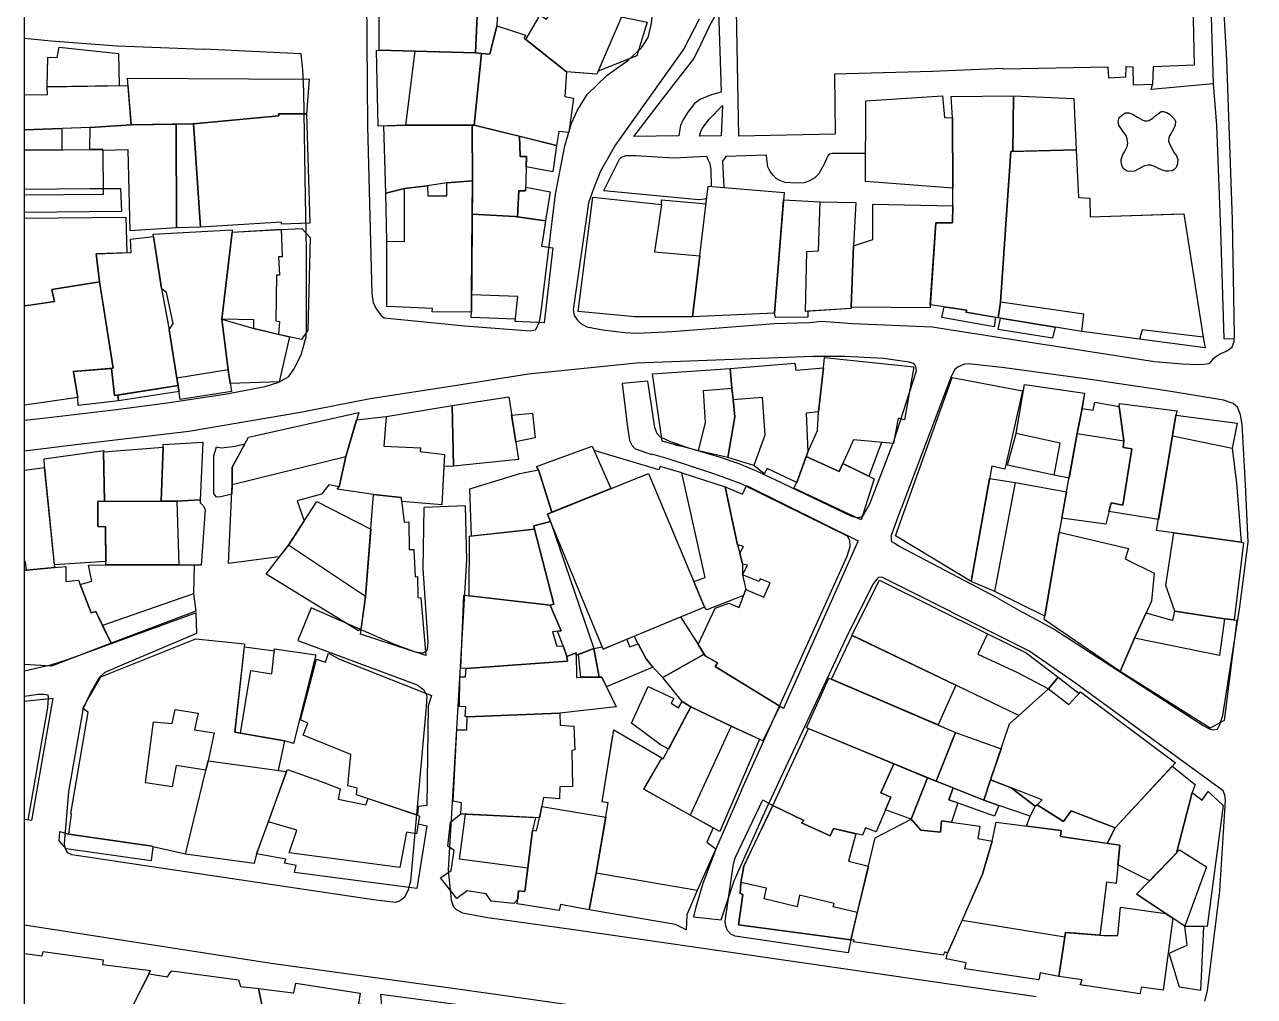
# Model space of a CAD drawing. Header units: centimetres. Extents: x 6155 to 7007, y 1466 to 2152.
# Drawn here: x 6155.5 to 6301.3, y 1584.5 to 1699.6 of the extents above; entities that cross this region are included whole.
import ezdxf

# ---------------------------------------------------------------- set-up
doc = ezdxf.new("R2010")
doc.units = ezdxf.units.CM

msp = doc.modelspace()

# ---------------------------------------------------------------- linework, layer by layer
at = {"color": 7}
for points in [[(6155.54, 2150.82), (7006.83, 2150.82), (7006.83, 1468.12), (6155.54, 1468.12)], [(6293.53, 1722.15), (6294.11, 1694.81), (6289.27, 1694.63), (6289.19, 1692.54), (6286.92, 1692.44), (6286.9, 1694.6), (6286.1, 1694.63), (6286.03, 1694.65), (6285.98, 1693.39), (6284, 1693.29), (6283.94, 1694.57), (6283.87, 1694.57), (6271.52, 1694.36), (6271.45, 1694.43), (6263.12, 1694.07), (6251.52, 1693.76), (6251.59, 1686.65), (6240.18, 1686.41), (6239.54, 1720.51), (6262.05, 1721.11), (6270.9, 1721.34), (6293.53, 1722.15)], [(6209.3, 1703.33), (6208.95, 1696.28), (6197.56, 1696.6), (6197.56, 1703.67), (6201.12, 1703.69), (6209.3, 1703.33)], [(6229.32, 1699.93), (6228.1, 1695.92), (6223.5, 1694.09), (6223.35, 1693.76), (6221.74, 1693.88), (6219.73, 1694.04), (6214.92, 1697.85), (6216.43, 1700.41), (6216.59, 1700.76), (6217.37, 1700.26), (6219.47, 1704.27), (6223.79, 1702.93), (6225.96, 1700.63), (6226.28, 1700.56), (6229.32, 1699.93)], [(6219.47, 1704.27), (6223.79, 1702.93), (6225.96, 1700.63), (6226.28, 1700.56), (6223.35, 1693.76), (6219.73, 1694.04), (6214.92, 1697.85), (6216.43, 1700.41), (6216.59, 1700.76), (6217.37, 1700.26), (6219.47, 1704.27)], [(6211.62, 1702.01), (6211.48, 1699.49), (6210.66, 1696.11), (6209.68, 1696.2), (6208.95, 1696.28), (6209.3, 1703.33), (6211.69, 1703.23), (6211.62, 1702.01)], [(6209.68, 1696.2), (6210.66, 1696.11), (6211.48, 1699.49), (6214.89, 1698.39), (6214.73, 1698), (6219.73, 1694.04), (6219.56, 1691.11), (6220.56, 1690.9), (6220.04, 1686.84), (6218.85, 1686.95), (6218.55, 1685.3), (6208.82, 1687.71), (6209.68, 1696.2)], [(6158.2, 1692.27), (6158.3, 1695.76), (6159.4, 1695.72), (6159.64, 1696.96), (6166.66, 1696.22), (6166.75, 1692.37), (6158.2, 1692.27)], [(6200.7, 1687.69), (6197.45, 1687.59), (6197.24, 1696.57), (6197.56, 1696.6), (6201.82, 1696.48), (6208.95, 1696.28), (6209.68, 1696.2), (6208.82, 1687.71), (6200.7, 1687.69)], [(6208.95, 1696.28), (6209.68, 1696.2), (6208.82, 1687.71), (6200.7, 1687.69), (6201.82, 1696.48), (6208.95, 1696.28)], [(6175.52, 1687.86), (6168.15, 1687.75), (6167.72, 1693.29), (6189.24, 1693.15), (6188.96, 1689.07), (6185.62, 1689.05), (6185.66, 1688.81), (6175.52, 1687.86)], [(6255.21, 1690.59), (6264.3, 1691.19), (6264.53, 1688.62), (6265.48, 1688.58), (6265.51, 1680.26), (6255.19, 1681.03), (6255.21, 1690.59)], [(6272.62, 1684.6), (6272.38, 1684.6), (6271.19, 1666.72), (6270.89, 1664.88), (6267.07, 1665.56), (6267.2, 1665.79), (6262.85, 1666.43), (6263.49, 1676.14), (6265.49, 1676.14), (6265.53, 1678.13), (6265.51, 1680.26), (6265.48, 1688.58), (6265.31, 1691.1), (6272.72, 1691.18), (6272.62, 1684.6)], [(6272.62, 1684.6), (6272.72, 1691.18), (6279.85, 1690.88), (6280.15, 1684.77), (6272.62, 1684.6)], [(6188.96, 1689.07), (6189.34, 1676.08), (6185.99, 1675.96), (6185.97, 1676.21), (6176.39, 1675.62), (6175.54, 1687.86), (6185.66, 1688.81), (6185.62, 1689.05), (6188.96, 1689.07)], [(6173.53, 1675.53), (6168.03, 1675.17), (6167.81, 1684.8), (6164.81, 1684.72), (6164.81, 1684.84), (6163.27, 1684.82), (6163.29, 1687.43), (6168.15, 1687.75), (6173.49, 1687.83), (6173.53, 1675.53)], [(6176.39, 1675.62), (6173.53, 1675.53), (6173.49, 1687.83), (6175.54, 1687.86), (6176.39, 1675.62)], [(6198.35, 1679.64), (6198.09, 1687.61), (6200.7, 1687.69), (6208.58, 1687.71), (6208.6, 1681.1), (6205.55, 1680.88), (6203.27, 1680.5), (6200.54, 1680.19), (6198.35, 1679.64)], [(6214.16, 1686.39), (6214.24, 1683.98), (6215, 1683.99), (6214.9, 1679.92), (6214.09, 1679.92), (6213.94, 1676.86), (6213.64, 1676.9), (6208.57, 1677.16), (6208.6, 1681.1), (6208.58, 1687.71), (6208.82, 1687.71), (6214.16, 1686.39)], [(6218.55, 1685.3), (6218.13, 1682.16), (6214.97, 1682.76), (6215, 1683.99), (6214.24, 1683.98), (6214.16, 1686.39), (6218.55, 1685.3)], [(6295.2, 1662.59), (6295.44, 1661.33), (6287.65, 1662.33), (6280.81, 1663.27), (6270.89, 1664.88), (6271.19, 1666.72), (6272.38, 1684.6), (6280.15, 1684.77), (6280.43, 1679.14), (6281.75, 1679.07), (6281.78, 1676.84), (6291.43, 1677.17), (6292.88, 1677.22), (6295.2, 1662.59)], [(6280.15, 1684.77), (6280.43, 1679.14), (6281.75, 1679.07), (6281.78, 1676.84), (6292.88, 1677.22), (6295.2, 1662.59), (6287.94, 1663.47), (6287.65, 1662.33), (6280.81, 1663.27), (6281.05, 1665.33), (6271.19, 1666.72), (6272.38, 1684.6), (6280.15, 1684.77)], [(6198.44, 1673.95), (6198.35, 1679.64), (6200.54, 1680.19), (6203.27, 1680.5), (6203.3, 1679.32), (6205.58, 1679.34), (6205.55, 1680.88), (6208.6, 1681.1), (6208.57, 1677.16), (6208.5, 1667.62), (6208.49, 1665.56), (6203.85, 1665.57), (6203.88, 1665.99), (6198.47, 1666.24), (6198.44, 1673.95)], [(6208.6, 1681.1), (6208.49, 1665.56), (6203.85, 1665.57), (6203.88, 1665.99), (6198.47, 1666.24), (6198.44, 1673.95), (6200.56, 1673.94), (6200.54, 1680.19), (6203.27, 1680.5), (6203.3, 1679.32), (6205.58, 1679.34), (6205.55, 1680.88), (6208.6, 1681.1)], [(6214.91, 1680.36), (6217.8, 1679.82), (6217.25, 1676.37), (6213.94, 1676.86), (6214.09, 1679.92), (6214.9, 1679.92), (6214.91, 1680.36)], [(6236.54, 1680.47), (6245.54, 1679.73), (6244.4, 1665.42), (6234.67, 1664.98), (6236.54, 1680.47)], [(6234.67, 1664.98), (6227.86, 1664.98), (6221.13, 1665.62), (6222.85, 1679.16), (6231.02, 1678.31), (6230.17, 1672.68), (6235.54, 1672.24), (6234.67, 1664.98)], [(6248.36, 1665.65), (6248.35, 1664.97), (6244.53, 1664.9), (6244.4, 1665.42), (6245.47, 1678.86), (6249.81, 1678.61), (6254.04, 1678.55), (6253.77, 1673.41), (6253.46, 1666.14), (6253.48, 1665.97), (6248.36, 1665.65)], [(6253.46, 1666.14), (6253.48, 1665.97), (6248.08, 1665.63), (6248.21, 1672.75), (6249.61, 1672.81), (6249.81, 1678.61), (6254.04, 1678.55), (6253.77, 1673.41), (6253.46, 1666.14)], [(6265.53, 1678.13), (6265.49, 1676.14), (6263.49, 1676.14), (6262.83, 1666.07), (6253.46, 1666.14), (6253.77, 1673.41), (6256.04, 1674.15), (6256.06, 1678.35), (6265.53, 1678.13)], [(6213.71, 1664.73), (6208.46, 1664.9), (6208.49, 1665.56), (6208.5, 1667.62), (6208.57, 1677.16), (6213.64, 1676.9), (6217.25, 1676.37), (6217.01, 1674.75), (6216.79, 1673.33), (6216.83, 1673.36), (6218.12, 1673.17), (6217.11, 1664.3), (6213.68, 1664.44), (6213.71, 1664.73)], [(6208.57, 1677.16), (6213.64, 1676.9), (6217.25, 1676.37), (6216.79, 1673.33), (6216.83, 1673.36), (6218.12, 1673.17), (6217.11, 1664.3), (6213.68, 1664.44), (6213.99, 1667.42), (6208.5, 1667.62), (6208.57, 1677.16)], [(6173.73, 1656.86), (6166.19, 1655.66), (6165.84, 1658.88), (6166.04, 1658.9), (6164.62, 1667.96), (6164.43, 1669.15), (6164.01, 1672.48), (6168.17, 1672.61), (6168.1, 1674.18), (6170.82, 1674.5), (6171.77, 1668.34), (6172.65, 1663.46), (6173.59, 1657.72), (6173.73, 1656.86)], [(6179.66, 1658.68), (6180.05, 1656.15), (6173.99, 1655.19), (6173.59, 1657.72), (6172.65, 1663.46), (6173.14, 1664.22), (6172.35, 1667.89), (6171.77, 1668.34), (6170.77, 1674.79), (6180.12, 1675.32), (6180.14, 1675.04), (6178.89, 1664.72), (6179.66, 1658.68)], [(6178.89, 1664.72), (6179.66, 1658.7), (6173.59, 1657.72), (6172.65, 1663.46), (6173.14, 1664.22), (6172.35, 1667.89), (6171.77, 1668.34), (6170.77, 1674.79), (6180.12, 1675.32), (6180.14, 1675.04), (6178.89, 1664.72)], [(6185.93, 1675.35), (6188.39, 1675.46), (6189.38, 1674.4), (6189.1, 1663.42), (6188.33, 1662.31), (6185.62, 1662.9), (6182.71, 1663.63), (6182.69, 1664.65), (6178.89, 1664.72), (6180.02, 1674.02), (6180.14, 1675.04), (6185.93, 1675.35)], [(6178.89, 1664.72), (6180.14, 1675.04), (6185.93, 1675.37), (6186.05, 1672.12), (6185.61, 1672.11), (6185.73, 1669.94), (6185.38, 1669.92), (6185.31, 1664.54), (6185.74, 1664.44), (6185.62, 1662.9), (6182.71, 1663.63), (6182.69, 1664.65), (6178.89, 1664.72)], [(6270.59, 1664.94), (6270.42, 1663.83), (6264.23, 1664.93), (6264.48, 1666.19), (6267.2, 1665.79), (6267.07, 1665.56), (6270.59, 1664.94)], [(6186.94, 1662.61), (6185.71, 1657.3), (6179.9, 1657.09), (6179.66, 1658.7), (6178.89, 1664.72), (6182.71, 1663.63), (6186.94, 1662.61)], [(6277.64, 1663.79), (6277.32, 1662.48), (6270.9, 1663.5), (6271.17, 1664.84), (6277.64, 1663.79)], [(6257.06, 1650.12), (6255.57, 1646.1), (6252.49, 1647.6), (6252.06, 1646.65), (6249.48, 1647.83), (6248.15, 1648.44), (6248.33, 1648.95), (6249.5, 1651.52), (6249.62, 1653.75), (6250.19, 1658.96), (6250.33, 1660.18), (6260.91, 1659.09), (6259.81, 1652.79), (6259.04, 1652.99), (6258.48, 1650), (6257.06, 1650.12)], [(6250.19, 1658.96), (6250.33, 1660.18), (6260.91, 1659.09), (6259.81, 1652.79), (6259.04, 1652.99), (6258.48, 1650), (6253.75, 1650.44), (6252.06, 1646.65), (6248.15, 1648.44), (6248.33, 1648.95), (6249.5, 1651.52), (6249.62, 1653.75), (6250.19, 1658.96)], [(6166.6, 1655.73), (6166.67, 1655.03), (6161.87, 1654.49), (6161.84, 1655.42), (6161.32, 1658.44), (6161.3, 1658.51), (6165.84, 1658.88), (6166.19, 1655.66), (6166.6, 1655.73)], [(6235.38, 1649.1), (6233.32, 1649.66), (6232.66, 1649.84), (6231.07, 1650.28), (6229.92, 1658.23), (6239.13, 1658.88), (6239.34, 1656.53), (6239.49, 1655.19), (6239.71, 1653.13), (6238.88, 1648.31), (6235.38, 1649.1)], [(6239.34, 1656.53), (6239.13, 1658.88), (6246.8, 1659.52), (6246.92, 1658.66), (6250.19, 1658.96), (6249.62, 1653.75), (6248.14, 1653.6), (6248.33, 1648.95), (6247.04, 1645.36), (6243.54, 1647.02), (6243.17, 1646.4), (6241.95, 1647.36), (6238.88, 1648.31), (6239.71, 1653.13), (6239.49, 1655.19), (6239.34, 1656.53)], [(6173.84, 1656.14), (6166.67, 1655.03), (6166.6, 1655.73), (6173.73, 1656.86), (6173.84, 1656.14)], [(6267.68, 1633.62), (6258.75, 1639.05), (6265.45, 1657.81), (6273.78, 1656.23), (6271.67, 1646.96), (6270.15, 1647.32), (6267.68, 1633.62)], [(6277.55, 1646.24), (6272.02, 1647.42), (6273.01, 1651.19), (6274.02, 1656.96), (6281.11, 1655.96), (6280.27, 1651.16), (6279.3, 1645.88), (6277.55, 1646.24)], [(6279.3, 1645.88), (6277.55, 1646.24), (6278.23, 1650.04), (6273.01, 1651.19), (6273.01, 1651.22), (6274.02, 1656.96), (6281.11, 1655.96), (6280.85, 1654.12), (6280.27, 1651.16), (6279.3, 1645.88)], [(6206.22, 1654.47), (6212.92, 1655.5), (6214.05, 1648.1), (6206.36, 1647.31), (6206.22, 1654.47)], [(6239.34, 1656.53), (6239.71, 1653.13), (6238.88, 1648.31), (6235.38, 1649.1), (6236.2, 1652.48), (6235.97, 1656.26), (6239.34, 1656.53)], [(6239.49, 1655.19), (6242.94, 1655.47), (6243.26, 1650.98), (6241.95, 1647.36), (6238.88, 1648.31), (6239.71, 1653.13), (6239.49, 1655.19)], [(6198.37, 1653.2), (6206.22, 1654.47), (6206.36, 1647.31), (6205.23, 1647.28), (6204.99, 1642.7), (6200.22, 1643.13), (6200.17, 1643.6), (6196.89, 1643.93), (6192.57, 1644.58), (6192.81, 1644.87), (6193.6, 1648.45), (6194.87, 1652.79), (6198.37, 1653.2)], [(6280.27, 1651.2), (6280.85, 1654.12), (6282.17, 1653.95), (6282.35, 1654.88), (6285.25, 1654.37), (6285.79, 1650.29), (6285.69, 1649.53), (6286.74, 1649.37), (6285.68, 1642.68), (6284.27, 1642.97), (6283.65, 1640.41), (6278.44, 1641.14), (6279, 1644.26), (6280.27, 1651.2)], [(6285.25, 1654.37), (6285.27, 1654.74), (6292.1, 1653.86), (6291.94, 1653.35), (6291.57, 1650.88), (6289.88, 1640.98), (6284.02, 1641.94), (6284.27, 1642.97), (6285.68, 1642.68), (6286.74, 1649.37), (6285.69, 1649.53), (6285.79, 1650.29), (6285.25, 1654.37)], [(6180.14, 1645.12), (6180.14, 1647.18), (6182.05, 1650.73), (6195.13, 1653.67), (6193.6, 1648.45), (6193.08, 1646.1), (6192.81, 1644.87), (6191.58, 1645.09), (6190.7, 1643.97), (6187.84, 1643.21), (6188.67, 1640.82), (6186.79, 1637.95), (6185.72, 1636.54), (6179.68, 1635.76), (6180.14, 1645.12)], [(6194.87, 1652.79), (6198.37, 1653.2), (6198.09, 1649.68), (6202.44, 1649.47), (6202.41, 1649.03), (6205.3, 1648.68), (6204.99, 1642.7), (6200.22, 1643.13), (6200.17, 1643.6), (6196.89, 1643.93), (6192.57, 1644.58), (6192.81, 1644.87), (6193.6, 1648.45), (6194.87, 1652.79)], [(6213.25, 1653.34), (6215.72, 1653.57), (6216.04, 1650.66), (6213.73, 1650.17), (6213.25, 1653.34)], [(6291.56, 1650.93), (6291.94, 1653.35), (6299.2, 1652.41), (6298.64, 1649.44), (6298.97, 1646.59), (6299.12, 1645.28), (6299.68, 1638.29), (6289.66, 1639.69), (6291.56, 1650.93)], [(6279, 1644.26), (6280.27, 1651.16), (6285.79, 1650.29), (6285.69, 1649.53), (6286.74, 1649.37), (6285.68, 1642.68), (6284.27, 1642.97), (6283.65, 1640.41), (6278.44, 1641.14), (6279, 1644.26)], [(6164.99, 1643.13), (6164.9, 1649.01), (6171.94, 1649.54), (6171.71, 1643.14), (6164.99, 1643.13)], [(6171.94, 1649.54), (6171.95, 1649.88), (6176.64, 1650.16), (6176.34, 1643.3), (6173.58, 1643.14), (6171.71, 1643.14), (6171.94, 1649.54)], [(6180.08, 1643.97), (6178.78, 1643.65), (6178.26, 1643.63), (6177.95, 1644.08), (6177.95, 1648.54), (6178.26, 1649.59), (6178.87, 1649.49), (6180.48, 1649.68), (6181.62, 1649.93), (6180.14, 1647.18), (6180.14, 1645.12), (6180.08, 1643.97)], [(6216.45, 1646.85), (6216.18, 1647.28), (6222.8, 1649.68), (6225.01, 1644.65), (6218.01, 1641.84), (6216.45, 1646.85)], [(6233.32, 1649.66), (6232.66, 1649.84), (6233.32, 1649.66)], [(6298.64, 1649.44), (6299.12, 1645.28), (6299.68, 1638.29), (6289.66, 1639.69), (6290.92, 1647.04), (6291.57, 1650.88), (6298.64, 1649.44)], [(6164.21, 1640.16), (6165.13, 1640.12), (6165.17, 1636.02), (6159.07, 1635.6), (6157.91, 1647.15), (6157.87, 1648.18), (6164.91, 1649.17), (6164.9, 1649.01), (6164.99, 1643.13), (6164.22, 1643.13), (6164.21, 1640.16)], [(6193.6, 1648.45), (6192.81, 1644.87), (6191.58, 1645.09), (6190.7, 1643.97), (6187.84, 1643.21), (6188.67, 1640.82), (6186.79, 1637.95), (6185.72, 1636.54), (6179.68, 1635.76), (6180.14, 1645.12), (6193.6, 1648.45)], [(6252.49, 1647.6), (6256.2, 1645.79), (6254.65, 1640.96), (6246.7, 1644.68), (6247.04, 1645.36), (6248.15, 1648.44), (6252.06, 1646.65), (6252.49, 1647.6)], [(6208.5, 1639.01), (6208.28, 1644.62), (6214.2, 1646.44), (6216.45, 1646.85), (6218.01, 1641.84), (6217.48, 1641.63), (6217.85, 1640.74), (6215.89, 1640.23), (6215.96, 1639.83), (6208.5, 1639.01)], [(6229.48, 1646.44), (6236.09, 1630.6), (6224.08, 1625.63), (6217.48, 1641.63), (6229.48, 1646.44)], [(6238.53, 1644.86), (6240, 1637.96), (6240.3, 1636.98), (6240.6, 1635.68), (6240.59, 1634.41), (6241, 1632.67), (6240.73, 1631.97), (6236.39, 1630.28), (6236.09, 1630.6), (6234.83, 1633.63), (6236.19, 1634.12), (6233.42, 1646.5), (6238.53, 1644.86)], [(6270.5, 1632.45), (6267.68, 1633.62), (6269.88, 1645.83), (6272.96, 1645.38), (6279, 1644.26), (6278.14, 1639.49), (6276.41, 1629.53), (6270.5, 1632.45)], [(6276.41, 1629.53), (6270.5, 1632.45), (6272.96, 1645.38), (6279, 1644.26), (6278.14, 1639.49), (6276.41, 1629.53)], [(6195.32, 1627.4), (6195.95, 1631.85), (6196.89, 1643.93), (6200.17, 1643.6), (6200.5, 1640.67), (6201.06, 1640.71), (6201.11, 1637.44), (6201.64, 1637.44), (6201.82, 1634.18), (6202.09, 1634.21), (6202.12, 1631.74), (6202.49, 1631.69), (6203.09, 1624.87), (6195.32, 1627.4)], [(6241.06, 1645), (6254.29, 1638.45), (6245.46, 1618.6), (6237.36, 1623.56), (6237.62, 1623.98), (6236.19, 1624.82), (6235.34, 1626.15), (6237.35, 1630.49), (6238.98, 1631.06), (6240.19, 1630.57), (6241, 1632.67), (6243.11, 1631.76), (6243.89, 1633.49), (6242.69, 1633.93), (6242.59, 1633.64), (6240.59, 1634.41), (6241.18, 1635.57), (6240.6, 1635.68), (6240.3, 1636.98), (6240.73, 1637.8), (6240, 1637.96), (6239.45, 1640.55), (6238.53, 1644.86), (6240.59, 1643.98), (6241.06, 1645)], [(6173.58, 1643.14), (6176.34, 1643.3), (6176.35, 1642.96), (6176.69, 1642.63), (6176.93, 1642.16), (6176.47, 1635.58), (6175.65, 1635.58), (6173.81, 1635.59), (6165.18, 1635.6), (6165.13, 1640.12), (6164.21, 1640.16), (6164.22, 1643.13), (6173.58, 1643.14)], [(6165.18, 1635.6), (6165.13, 1640.12), (6164.21, 1640.16), (6164.22, 1643.13), (6173.58, 1643.14), (6173.81, 1635.59), (6165.18, 1635.6)], [(6195.42, 1628.13), (6195.1, 1627.77), (6184.18, 1634.5), (6186.79, 1637.95), (6190.16, 1643.1), (6196.57, 1639.83), (6195.95, 1631.85), (6195.42, 1628.13)], [(6195.95, 1631.85), (6186.79, 1637.95), (6190.16, 1643.1), (6196.57, 1639.83), (6195.95, 1631.85)], [(6208.23, 1631.92), (6208.26, 1638.99), (6215.96, 1639.83), (6218.24, 1630.95), (6217.83, 1630.83), (6208.23, 1631.92)], [(6217.85, 1640.74), (6222.99, 1625.69), (6220.91, 1624.89), (6220.91, 1625.2), (6219.78, 1624.74), (6219.34, 1626), (6218.67, 1627.75), (6219.1, 1627.79), (6217.83, 1630.83), (6218.24, 1630.95), (6215.96, 1639.83), (6215.89, 1640.23), (6217.85, 1640.74)], [(6287.06, 1626.93), (6285.36, 1622.95), (6276.35, 1629.15), (6278.14, 1639.49), (6286.34, 1637.53), (6285.95, 1636.3), (6289.39, 1634.61), (6289.08, 1631.29), (6288.43, 1629.94), (6287.06, 1626.93)], [(6291.82, 1630.11), (6290.76, 1633.17), (6291.72, 1639.4), (6299.68, 1638.29), (6299.95, 1638.22), (6298.86, 1629.09), (6297.73, 1629.22), (6291.82, 1630.11)], [(6162.12, 1633.27), (6163.49, 1633.69), (6163.12, 1635.55), (6167.11, 1635.64), (6175.65, 1635.58), (6175.57, 1632.16), (6164.78, 1628.4), (6163.98, 1630.06), (6163.43, 1629.94), (6162.12, 1633.27)], [(6175.57, 1632.16), (6175.81, 1630.13), (6165.78, 1626.34), (6164.78, 1628.4), (6163.98, 1630.06), (6163.43, 1629.94), (6162.12, 1633.27), (6163.49, 1633.69), (6163.12, 1635.55), (6165.18, 1635.6), (6173.81, 1635.59), (6175.65, 1635.58), (6175.57, 1632.16)], [(6269.62, 1627.44), (6274.2, 1625.17), (6278, 1622.28), (6276.84, 1620.9), (6273.36, 1617.76), (6253.55, 1627.28), (6256.85, 1633.8), (6269.62, 1627.44)], [(6273.36, 1617.76), (6253.55, 1627.28), (6256.85, 1633.8), (6269.62, 1627.44), (6268.49, 1625.04), (6273.18, 1622.86), (6276.84, 1620.9), (6273.36, 1617.76)], [(6207.85, 1623.34), (6207.22, 1623.37), (6207.59, 1632), (6217.83, 1630.83), (6219.1, 1627.79), (6218.09, 1627.68), (6218.61, 1625.96), (6219.34, 1626), (6219.78, 1624.74), (6219.88, 1624.2), (6207.85, 1623.34)], [(6231.17, 1622.27), (6229.99, 1623.48), (6229.19, 1624.47), (6228.25, 1626.25), (6227.76, 1627.16), (6233.27, 1629.44), (6235.34, 1626.15), (6236.05, 1625.04), (6231.17, 1622.27)], [(6297.73, 1629.22), (6299.17, 1629.05), (6297.68, 1617.18), (6296.01, 1616.26), (6285.36, 1622.95), (6287.06, 1626.93), (6288.43, 1629.94), (6291.6, 1629.02), (6291.82, 1630.11), (6297.73, 1629.22)], [(6288.43, 1629.94), (6291.6, 1629.02), (6291.82, 1630.11), (6297.73, 1629.22), (6297.11, 1624.86), (6287.06, 1626.93), (6288.43, 1629.94)], [(6181.61, 1626.24), (6180.45, 1615.79), (6186.34, 1614.75), (6185.6, 1611.24), (6186.59, 1611.1), (6183.03, 1601.36), (6182.74, 1600.2), (6174.6, 1601.32), (6170.73, 1602.21), (6170.66, 1602.28), (6160.79, 1603.7), (6161.08, 1606.08), (6161.03, 1606.13), (6163.06, 1618.11), (6162.44, 1618.64), (6164.56, 1622.34), (6175.83, 1626.83), (6181.61, 1626.24)], [(6223.94, 1622.29), (6223.6, 1622.29), (6222.99, 1625.69), (6223.98, 1625.89), (6224.08, 1625.63), (6226.89, 1626.8), (6227.22, 1625.9), (6228.25, 1626.25), (6229.19, 1624.47), (6229.99, 1623.48), (6224.47, 1621.17), (6223.94, 1622.29)], [(6251.13, 1622.05), (6253.61, 1627.25), (6265.87, 1621.36), (6263.77, 1616.64), (6251.13, 1622.05)], [(6181.58, 1625.91), (6185.13, 1625.4), (6185.16, 1625.64), (6190.04, 1624.95), (6187.42, 1614.45), (6186.34, 1614.75), (6181.11, 1615.68), (6180.45, 1615.79), (6181.58, 1625.91)], [(6181.11, 1615.68), (6182.34, 1623.07), (6184.82, 1622.69), (6185.16, 1625.64), (6190.04, 1624.95), (6187.42, 1614.45), (6186.34, 1614.75), (6181.11, 1615.68)], [(6193.85, 1609.41), (6194.2, 1613.14), (6188.56, 1615.44), (6189.1, 1616.83), (6188.22, 1617.25), (6190.12, 1624.42), (6191.19, 1624.09), (6191.54, 1625.16), (6192.85, 1624.43), (6203.75, 1620.12), (6203.36, 1618.91), (6203.19, 1607.09), (6202.16, 1606.99), (6202.1, 1605.96), (6194.88, 1608.37), (6194.94, 1609.15), (6193.85, 1609.41)], [(6207.98, 1617.6), (6207.74, 1617.62), (6207.81, 1618.78), (6207.08, 1618.84), (6207.11, 1622.33), (6207.78, 1622.34), (6207.85, 1623.34), (6219.88, 1624.2), (6219.78, 1624.74), (6220.91, 1625.2), (6220.92, 1622.26), (6220.96, 1622.27), (6223.94, 1622.29), (6225.63, 1618.77), (6218.97, 1618.02), (6207.98, 1617.6)], [(6221.44, 1622.28), (6221.16, 1624.98), (6222.99, 1625.69), (6223.6, 1622.29), (6221.44, 1622.28)], [(6245.01, 1618.87), (6243, 1614.75), (6242.63, 1614.94), (6239.26, 1616.5), (6234.48, 1618.79), (6233.47, 1619.4), (6231.17, 1622.27), (6236.05, 1625.04), (6236.19, 1624.82), (6237.62, 1623.98), (6237.36, 1623.56), (6245.01, 1618.87)], [(6250.82, 1622.19), (6265.84, 1615.75), (6263.55, 1609.97), (6248.19, 1616.3), (6250.82, 1622.19)], [(6276.84, 1620.9), (6278, 1622.28), (6280.5, 1620.37), (6280.66, 1620.55), (6291.89, 1612.16), (6284.77, 1604.43), (6279.53, 1606.46), (6278.65, 1605.2), (6275.53, 1607.18), (6275.29, 1607.03), (6272.43, 1609.19), (6269.99, 1610.12), (6272.25, 1616.75), (6273.36, 1617.76), (6276.84, 1620.9)], [(6231.82, 1613.76), (6230.86, 1614.31), (6227.45, 1616.85), (6229.42, 1621.2), (6232.47, 1619.78), (6232.13, 1619.2), (6233.02, 1618.68), (6233.47, 1619.4), (6234.48, 1618.79), (6231.82, 1613.76)], [(6269.99, 1610.12), (6272.25, 1616.75), (6276.84, 1620.9), (6279.25, 1619.04), (6280.66, 1620.55), (6291.89, 1612.16), (6284.77, 1604.43), (6279.53, 1606.46), (6278.65, 1605.2), (6275.53, 1607.18), (6276.12, 1607.78), (6269.99, 1610.12)], [(6178, 1615.71), (6177.3, 1612.38), (6177.03, 1611.27), (6173.5, 1611.84), (6173.03, 1609.29), (6169.86, 1609.77), (6170.83, 1617.01), (6173.02, 1616.82), (6173.36, 1618.45), (6176.11, 1618.05), (6175.69, 1616.06), (6178, 1615.71)], [(6216.55, 1605.63), (6207.23, 1606.09), (6207.32, 1607.4), (6206.33, 1607.59), (6206.77, 1616.05), (6207.92, 1616.04), (6207.98, 1617.6), (6218.97, 1618.02), (6219.01, 1616.61), (6220.62, 1616.51), (6220.75, 1613.67), (6220.37, 1613.62), (6220.44, 1609.34), (6218.95, 1609.3), (6218.93, 1607.87), (6217.04, 1608.02), (6216.55, 1605.63)], [(6239.26, 1616.5), (6242.63, 1614.94), (6237.9, 1604.02), (6237.11, 1604.45), (6234.39, 1605.96), (6228.92, 1609.01), (6230.33, 1611.46), (6231.06, 1612.74), (6231.22, 1612.62), (6234.48, 1618.79), (6239.26, 1616.5)], [(6231.06, 1612.74), (6231.22, 1612.62), (6234.48, 1618.79), (6239.26, 1616.5), (6234.39, 1605.96), (6228.92, 1609.01), (6231.06, 1612.74)], [(6235.24, 1597.01), (6234, 1594.14), (6233.92, 1592.34), (6232.66, 1592.97), (6222.44, 1594.73), (6223.26, 1599.09), (6224.7, 1607.39), (6223.99, 1607.53), (6225.17, 1614.95), (6225.34, 1616.04), (6231.06, 1612.74), (6228.92, 1609.01), (6237.11, 1604.45), (6236.37, 1602.73), (6237.46, 1601.95), (6235.24, 1597.01)], [(6223.26, 1599.09), (6224.7, 1607.39), (6223.99, 1607.53), (6225.34, 1616.04), (6231.06, 1612.74), (6228.92, 1609.01), (6237.11, 1604.45), (6236.37, 1602.73), (6237.46, 1601.95), (6235.24, 1597.01), (6223.26, 1599.09)], [(6258.54, 1612.03), (6257.01, 1608.6), (6258.17, 1608.07), (6256.45, 1603.95), (6255.18, 1604.44), (6254.83, 1603.56), (6251.37, 1604.37), (6251, 1603.5), (6247.6, 1605.04), (6247.85, 1605.33), (6244.19, 1607.09), (6248.41, 1616.21), (6258.54, 1612.03)], [(6265.84, 1615.75), (6271.24, 1613.8), (6269.99, 1610.12), (6269.19, 1607.74), (6263.55, 1609.97), (6265.84, 1615.75)], [(6186.59, 1611.1), (6183.03, 1601.36), (6182.74, 1600.2), (6174.6, 1601.32), (6177.3, 1612.38), (6186.59, 1611.1)], [(6262.54, 1610.38), (6260.58, 1605.46), (6257.56, 1606.59), (6258.17, 1608.07), (6257.01, 1608.6), (6258.54, 1612.03), (6262.54, 1610.38)], [(6291.51, 1611.75), (6294.25, 1609.56), (6293.9, 1608.65), (6292.02, 1601.45), (6288.86, 1598.18), (6285.09, 1600.06), (6285.31, 1602.38), (6283.83, 1602.59), (6284.77, 1604.43), (6291.51, 1611.75)], [(6202.18, 1604.91), (6203.21, 1604.7), (6202, 1597.25), (6187.5, 1599.15), (6187.73, 1599.97), (6186.32, 1600.24), (6186.5, 1600.75), (6183.03, 1601.36), (6184.42, 1605.15), (6186.59, 1611.1), (6186.68, 1611.34), (6190.02, 1610.17), (6190.16, 1610.12), (6192.93, 1609.07), (6192.69, 1607.83), (6195.98, 1607.18), (6196.26, 1607.91), (6202.1, 1605.96), (6202.33, 1605.82), (6202.18, 1604.91)], [(6190.16, 1610.12), (6192.93, 1609.07), (6192.69, 1607.83), (6195.98, 1607.18), (6196.26, 1607.91), (6202.1, 1605.96), (6202.33, 1605.82), (6201.99, 1603.75), (6200.79, 1603.93), (6200, 1599.75), (6186.87, 1601.5), (6187.79, 1604.15), (6184.42, 1605.15), (6186.59, 1611.1), (6186.68, 1611.34), (6190.02, 1610.17), (6190.16, 1610.12)], [(6266.12, 1607.39), (6265.36, 1605.1), (6264.18, 1605.27), (6264.05, 1603.93), (6261.75, 1604.17), (6260.58, 1605.46), (6262.54, 1610.38), (6263.55, 1609.97), (6265.56, 1609.17), (6265.04, 1607.78), (6266.12, 1607.39)], [(6269.19, 1607.74), (6270.97, 1607.08), (6270.48, 1605.83), (6265.04, 1607.78), (6265.56, 1609.17), (6269.19, 1607.74)], [(6275.29, 1607.03), (6274.7, 1605.83), (6270.97, 1607.08), (6269.19, 1607.74), (6269.99, 1610.12), (6272.43, 1609.19), (6275.29, 1607.03)], [(6292.02, 1601.45), (6293.9, 1608.65), (6295.08, 1607.72), (6295.76, 1608.76), (6297.57, 1607.08), (6295.67, 1592.75), (6293, 1592.8), (6288.21, 1595.97), (6287.3, 1596.57), (6292.02, 1601.45)], [(6253.42, 1591.19), (6253.12, 1589.65), (6239.73, 1591.62), (6239.2, 1591.86), (6238.81, 1592.28), (6238.63, 1592.78), (6238.54, 1593.37), (6239.52, 1600.19), (6239.72, 1600.89), (6243.02, 1607.77), (6244.19, 1607.09), (6241.52, 1601.51), (6240.75, 1599.9), (6240.7, 1599.66), (6240.75, 1599.9), (6240.39, 1597.96), (6240.31, 1596.66), (6240.64, 1596.55), (6240.14, 1592.95), (6253.42, 1591.19)], [(6213.98, 1595.99), (6213.51, 1595.47), (6210.81, 1595.77), (6210.22, 1596.63), (6207.99, 1596.97), (6206.76, 1596.07), (6204.8, 1598.51), (6206.09, 1599.4), (6206.42, 1601.74), (6205.67, 1602.26), (6206.01, 1605.11), (6207.23, 1606.09), (6207.78, 1606.06), (6216.06, 1605.65), (6215.72, 1604.15), (6215.15, 1599.65), (6214.8, 1596.9), (6214.08, 1596.98), (6213.98, 1595.99)], [(6215.15, 1599.65), (6207.06, 1600.72), (6207.78, 1606.06), (6216.06, 1605.65), (6215.72, 1604.15), (6215.15, 1599.65)], [(6222.44, 1594.71), (6219.03, 1595.37), (6218.89, 1594.64), (6213.91, 1595.42), (6214.08, 1596.98), (6214.8, 1596.9), (6215.72, 1604.15), (6216.21, 1604.08), (6216.55, 1605.63), (6216.83, 1606.97), (6224.41, 1605.72), (6223.26, 1599.09), (6222.44, 1594.71)], [(6253.42, 1591.19), (6240.14, 1592.95), (6240.64, 1596.55), (6240.31, 1596.66), (6240.39, 1597.96), (6240.75, 1599.9), (6244.19, 1607.09), (6247.85, 1605.33), (6247.6, 1605.04), (6249.57, 1604.15), (6251, 1603.5), (6251.37, 1604.37), (6254.05, 1603.74), (6253.16, 1600.48), (6255.53, 1599.91), (6254.2, 1594.4), (6253.42, 1591.19)], [(6254.2, 1594.4), (6251.34, 1595.1), (6251.48, 1595.47), (6247.35, 1596.48), (6247.08, 1595.09), (6243.16, 1596.04), (6243.44, 1597.31), (6240.39, 1597.96), (6240.75, 1599.9), (6244.19, 1607.09), (6247.85, 1605.33), (6247.6, 1605.04), (6251, 1603.5), (6251.37, 1604.37), (6254.05, 1603.74), (6253.16, 1600.48), (6255.53, 1599.91), (6254.2, 1594.4)], [(6275.29, 1607.03), (6275.53, 1607.18), (6278.65, 1605.2), (6279.53, 1606.46), (6284.77, 1604.43), (6283.83, 1602.59), (6278.29, 1603.41), (6278.37, 1604.14), (6274.26, 1604.66), (6274.7, 1605.83), (6275.29, 1607.03)], [(6264.36, 1589.35), (6253.75, 1590.92), (6253.84, 1591.15), (6253.42, 1591.19), (6256.34, 1603.26), (6260.58, 1605.46), (6261.75, 1604.17), (6264.05, 1603.93), (6264.18, 1605.27), (6268.71, 1604.63), (6268.47, 1603.17), (6270.2, 1602.85), (6269.05, 1598.96), (6264.91, 1589.61), (6264.58, 1589.75), (6264.36, 1589.35)], [(6278.07, 1586.84), (6275.88, 1587.27), (6275.72, 1586.42), (6266.93, 1587.74), (6267.11, 1588.43), (6264.72, 1588.93), (6264.91, 1589.61), (6266.63, 1593.48), (6269.05, 1598.96), (6270.2, 1602.85), (6270.66, 1605.12), (6278.37, 1604.14), (6278.29, 1603.41), (6285.31, 1602.38), (6284.87, 1597.83), (6283.73, 1597.99), (6283.14, 1593.18), (6282.96, 1591.71), (6280.05, 1591.95), (6278.88, 1592.05), (6278.79, 1591.49), (6278.07, 1586.84)], [(6270.2, 1602.85), (6270.66, 1605.12), (6278.37, 1604.14), (6278.29, 1603.41), (6285.31, 1602.38), (6284.87, 1597.83), (6283.73, 1597.99), (6282.96, 1591.71), (6278.88, 1592.05), (6278.79, 1591.49), (6266.63, 1593.48), (6269.05, 1598.96), (6270.2, 1602.85)], [(6170.66, 1602.28), (6170.73, 1602.21), (6170.54, 1600.52), (6160.48, 1601.95), (6159.62, 1602.91), (6159.7, 1603.99), (6160.79, 1603.7), (6170.66, 1602.28)], [(6287.3, 1596.57), (6292.38, 1601.82), (6295.59, 1599.84), (6293, 1592.8), (6287.3, 1596.57)], [(6278.07, 1586.84), (6278.88, 1592.05), (6283.41, 1591.67), (6285.08, 1591.7), (6285.4, 1595.06), (6290.72, 1594.31), (6291.58, 1593.74), (6290.44, 1585.19), (6287.86, 1585.56), (6287.67, 1584.76), (6280.63, 1585.84), (6280.83, 1586.43), (6278.07, 1586.84)], [(6295.24, 1592.76), (6294.86, 1585.18), (6292.4, 1585.55), (6291.17, 1589.58), (6293.3, 1590.55), (6293, 1592.8), (6295.24, 1592.76)], [(6183.24, 1585.39), (6187.38, 1584.89), (6187.43, 1584.91), (6187.66, 1586.03), (6195.31, 1584.87), (6195.1, 1583.58), (6197.85, 1583.3), (6197.46, 1574.92), (6191.23, 1574.39), (6191.26, 1576.77), (6189.82, 1576.85), (6188.47, 1575.91), (6185.87, 1579.95), (6185.84, 1579.96), (6183.69, 1583.33), (6183.24, 1585.39)], [(6197.85, 1583.3), (6197.75, 1584.74), (6208.42, 1583.31), (6208.23, 1582.31), (6208.05, 1581.62), (6207.94, 1580.89), (6207.01, 1574.71), (6206.89, 1573.94), (6206.78, 1573.22), (6197.51, 1573.78), (6197.46, 1574.92), (6197.8, 1582.21), (6197.85, 1583.3)]]:
    msp.add_lwpolyline(points, close=True, dxfattribs=at)
for points in [[(6235.45, 1700.28), (6233.66, 1696.74), (6229.15, 1690.44), (6225.54, 1685.36), (6223.78, 1682.27), (6222.99, 1680.28), (6222.36, 1678.5), (6220.61, 1666.39), (6220.53, 1665.83), (6220.67, 1665.17), (6221.03, 1664.63), (6221.46, 1664.21), (6222.17, 1663.83), (6224.06, 1663.47), (6226.65, 1663.14), (6228.11, 1663.07), (6232.26, 1663.25), (6244.39, 1664.21), (6248.54, 1664.34), (6250, 1664.47), (6253.64, 1664.2), (6263.08, 1663.81), (6265.1, 1663.51), (6273.67, 1662.16), (6289.42, 1659.69), (6292.72, 1659.44), (6294.45, 1659.36), (6295.23, 1659.4), (6295.87, 1659.45), (6296.03, 1659.56), (6296.19, 1659.73), (6296.46, 1660.09), (6296.65, 1660.26), (6297.12, 1660.59), (6297.84, 1660.9), (6298.31, 1661.17), (6298.62, 1661.45), (6298.86, 1662.08), (6298.91, 1662.81), (6298.66, 1676.51), (6297.98, 1695.46), (6297.06, 1712.18)], [(6196, 1707.9), (6196.18, 1687.59), (6196.67, 1667.72), (6196.84, 1666.65), (6197.22, 1665.91), (6197.77, 1665.17), (6198.16, 1664.86), (6207.69, 1663.92), (6214.39, 1663.43), (6215.49, 1663.34), (6216.08, 1663.47), (6216.43, 1664.11), (6216.64, 1664.79), (6216.77, 1665.93), (6218.46, 1679.53), (6219.57, 1685.24), (6220.35, 1687.95), (6221.05, 1689.5), (6222.2, 1691.33), (6224.56, 1693.62), (6227.02, 1695.39), (6228.64, 1696.88), (6229.43, 1698.09), (6229.77, 1699.61), (6230.46, 1704.36)], [(6293.94, 1702.68), (6295.11, 1702.68), (6295.61, 1702.61), (6295.95, 1702.45), (6296.09, 1701.98), (6296.14, 1700.55), (6296.37, 1692.59), (6289.04, 1691.93), (6289.19, 1692.54)], [(6233.07, 1686.45), (6227.74, 1686.36), (6231.91, 1691.8), (6234.85, 1695.56), (6235.71, 1697.34), (6236.71, 1699.42), (6237.74, 1701.38), (6238.08, 1691.61), (6236.92, 1691.32), (6235.62, 1690.78), (6234.93, 1690.26), (6234.11, 1689.24), (6233.54, 1688.32), (6233.24, 1687.66), (6233.12, 1687), (6233.07, 1686.45)], [(6155.54, 1698.02), (6158.67, 1697.69), (6166.52, 1697.11), (6176.78, 1696.71)], [(6155.54, 1652.76), (6158.06, 1653.02), (6166.13, 1653.97), (6172.44, 1654.8), (6179.26, 1655.85), (6184.03, 1656.75), (6185.65, 1657.26), (6186.84, 1657.93), (6187.43, 1658.78), (6188.31, 1660.49), (6188.71, 1661.93), (6188.91, 1662.59), (6188.95, 1663.68), (6188.94, 1672.91), (6188.84, 1679.13), (6188.63, 1691.69), (6188.5, 1694.25), (6188.29, 1696.18), (6176.78, 1696.71)], [(6155.54, 1691.3), (6158.24, 1691.36), (6158.2, 1692.27), (6167.79, 1692.39), (6168.15, 1687.75), (6163.29, 1687.43), (6163.29, 1687.43)], [(6296.37, 1692.59), (6296.76, 1687.7), (6297.24, 1675.26), (6297.65, 1662.44), (6298.88, 1662.4)], [(6235.86, 1687.35), (6236.67, 1688.43), (6238.22, 1690.03), (6238.09, 1686.43), (6235.49, 1686.42), (6235.67, 1687), (6235.86, 1687.35)], [(6285.68, 1686.98), (6285.19, 1687.7), (6285.13, 1688.13), (6285.25, 1688.61), (6285.66, 1688.98), (6285.99, 1689.16), (6286.42, 1689.16), (6286.89, 1688.96), (6287.39, 1688.66), (6287.97, 1688.34), (6288.22, 1688.21), (6288.53, 1688.22), (6288.76, 1688.28), (6289.24, 1688.52), (6289.63, 1688.89), (6289.87, 1689.07), (6290.21, 1689.32), (6290.46, 1689.31), (6290.87, 1689.21), (6291.18, 1689.01), (6291.46, 1688.74), (6291.77, 1688.4), (6291.91, 1688.14), (6291.85, 1687.7), (6291.69, 1687.22), (6291.34, 1686.7), (6291.2, 1686.44), (6291.11, 1686.15), (6291.09, 1685.87), (6291.12, 1685.66), (6291.34, 1685.2), (6291.67, 1684.56), (6292.01, 1684.07), (6292.17, 1683.64), (6292.14, 1683.12), (6291.98, 1682.71), (6291.75, 1682.44), (6291.51, 1682.3), (6291.07, 1682.25), (6290.77, 1682.24), (6290.26, 1682.4), (6289.82, 1682.6), (6289.43, 1682.81), (6289, 1682.96), (6288.68, 1682.98), (6288.24, 1682.87), (6287.93, 1682.72), (6287.56, 1682.52), (6287.04, 1682.27), (6286.51, 1682.23), (6286.19, 1682.27), (6285.72, 1682.57), (6285.54, 1682.95), (6285.46, 1683.36), (6285.48, 1683.63), (6285.67, 1684.22), (6285.88, 1684.54), (6286.19, 1685.18), (6286.25, 1685.56), (6286.2, 1686.06), (6286.09, 1686.39), (6285.68, 1686.98)], [(6163.29, 1687.43), (6155.54, 1687.15)], [(6155.54, 1687.15), (6159.96, 1687.31), (6159.95, 1684.79), (6155.54, 1684.75)], [(6164.81, 1684.84), (6164.85, 1679.49), (6155.54, 1679.43)], [(6155.54, 1684.75), (6164.81, 1684.84), (6164.81, 1684.84)], [(6224.19, 1679.96), (6226.01, 1683.68), (6226.27, 1683.91), (6226.76, 1684.12), (6227.95, 1684.12), (6232.46, 1683.85), (6236.32, 1684.03), (6236.51, 1683.65), (6236.75, 1683.17), (6236.85, 1682.42), (6236.89, 1680.44)], [(6255.19, 1684.36), (6251.17, 1684.35), (6250.89, 1684.26), (6250.71, 1684.08), (6250.25, 1682.99), (6249.62, 1681.91), (6249.17, 1681.45), (6248.48, 1681.08), (6247.92, 1680.89), (6246.99, 1680.84), (6245.61, 1680.92), (6244.84, 1681.25), (6244.61, 1681.37), (6244.22, 1681.77), (6243.88, 1682.2), (6243.59, 1682.76), (6243.47, 1683.68), (6243.45, 1684.16), (6238.63, 1684), (6238.24, 1683.45), (6238.39, 1680.32)], [(6155.54, 1680.14), (6163.32, 1680.19), (6166.9, 1680.19), (6167.02, 1677.49)], [(6224.19, 1679.96), (6235.41, 1678.89), (6236.06, 1678.99), (6236.37, 1679.06)], [(6231.02, 1678.31), (6231.02, 1678.85), (6235.03, 1678.51), (6236.29, 1678.37)], [(6167.02, 1677.49), (6155.54, 1677.35)], [(6155.54, 1676.7), (6167.52, 1676.8), (6167.65, 1672.59), (6164.01, 1672.48), (6164.43, 1669.15), (6158.78, 1668.24), (6159.1, 1666.81), (6156.21, 1666.38), (6155.54, 1666.28)], [(6155.54, 1666.28), (6159.1, 1666.81), (6158.78, 1668.24), (6164.43, 1669.15), (6166.04, 1658.9), (6161.3, 1658.51), (6161.32, 1658.44), (6161.84, 1655.42), (6155.54, 1654.53)], [(6242.82, 1646.47), (6244.44, 1645.72), (6253.53, 1641.39), (6254.13, 1641.23), (6254.53, 1641.24), (6254.85, 1641.36), (6255.7, 1642.84), (6258.51, 1650.15), (6261.2, 1658.6), (6261.13, 1659.14), (6260.9, 1659.48), (6260.34, 1659.64), (6257.29, 1660.05), (6252.71, 1660.29), (6248.92, 1660.3), (6228.04, 1659.49), (6215.23, 1658.19), (6206.01, 1656.73), (6196.49, 1655.27), (6188.24, 1653.65), (6174.98, 1651.42), (6161.93, 1649.85), (6155.54, 1649.06)], [(6281.81, 1657.56), (6271.64, 1658.94), (6267.4, 1659.44), (6266.91, 1659.37), (6266.17, 1659.09), (6265.77, 1658.75), (6265.32, 1657.91), (6259.41, 1642.3)], [(6242.82, 1646.47), (6240.22, 1647.58), (6237.88, 1648.37), (6234.26, 1649.42), (6231.98, 1650.22), (6230.9, 1650.72), (6230.48, 1651.12), (6230.22, 1651.87), (6229.4, 1657.38), (6226.33, 1657.09), (6226.94, 1652.22), (6227.23, 1650.33), (6227.48, 1649.79), (6227.89, 1649.35), (6229.84, 1648.69)], [(6270.87, 1631.66), (6273.33, 1630.25), (6277.54, 1627.99), (6286.95, 1621.92), (6295.17, 1616.58), (6295.9, 1616.18), (6296.36, 1616.04), (6296.87, 1616.14), (6297.17, 1616.67), (6297.51, 1617.76), (6299.53, 1630.65), (6300.52, 1638.29), (6300.2, 1645.11), (6299.82, 1652.22), (6299.62, 1653.39), (6299.24, 1654.3), (6298.74, 1654.72), (6297.59, 1655.13), (6290.9, 1656.21), (6281.81, 1657.56)], [(6233.42, 1646.5), (6230.86, 1647.27), (6230.68, 1646.86), (6223.03, 1649.17)], [(6240.5, 1608.89), (6252.99, 1636.63), (6253.35, 1637.8), (6253.33, 1638.51), (6253.03, 1639.02), (6240.45, 1645.21), (6237.32, 1646.36), (6231.81, 1648.15), (6229.84, 1648.71)], [(6155.54, 1646.82), (6157.91, 1647.15), (6159.1, 1635.28), (6155.77, 1634.98), (6155.64, 1635.96), (6155.54, 1635.95)], [(6207.76, 1642.6), (6202.85, 1642.4), (6202.72, 1635.17), (6203.2, 1628.17), (6203.3, 1626.45), (6203.24, 1625.57), (6203.06, 1625.31), (6202.71, 1625.14), (6201.84, 1625.25), (6199.27, 1626.22), (6189.5, 1630.52), (6187.92, 1626.64), (6202.05, 1621.39), (6202.83, 1620.8), (6203.18, 1620.08), (6203.13, 1618.77), (6201.27, 1598.12), (6201, 1597.1), (6200.55, 1596.2), (6199.96, 1595.75), (6199.49, 1595.59), (6196.86, 1595.91), (6176.45, 1598.95), (6161.13, 1601.26), (6160.67, 1601.48), (6160.49, 1601.71), (6160.36, 1602.09), (6160.27, 1602.56), (6160.8, 1608.73), (6162.52, 1618.61), (6163.35, 1620.41), (6164.27, 1622.01), (6164.63, 1622.47), (6165.07, 1622.87), (6167.67, 1623.98), (6175.93, 1627.52), (6175.86, 1629.91), (6160.7, 1624.38), (6158.59, 1623.73), (6155.54, 1623.01)], [(6207.76, 1642.6), (6207.88, 1636.22), (6205.71, 1599.47), (6206.09, 1595.88), (6206.32, 1595.17), (6206.68, 1594.75), (6207.41, 1594.39), (6210.41, 1593.83), (6220.61, 1592.41), (6238.66, 1589.77), (6275.41, 1584.45)], [(6270.87, 1631.66), (6259.13, 1637.84), (6258.57, 1638.16), (6258.3, 1638.33), (6258.24, 1638.61), (6258.27, 1639.12), (6259.41, 1642.3)], [(6155.54, 1634.96), (6155.77, 1634.98), (6159.1, 1635.28), (6160.41, 1635.43), (6160.42, 1633.62), (6161.92, 1633.79), (6163.43, 1629.94), (6163.98, 1630.06), (6165.78, 1626.34), (6158.71, 1623.59), (6155.54, 1623.78)], [(6295.39, 1583.9), (6295.71, 1585.14), (6297.15, 1596.99), (6297.82, 1607.71), (6297.74, 1608.32), (6297.57, 1608.84), (6280.04, 1621.57), (6274.51, 1625.42), (6273.42, 1625.99), (6257.18, 1634.12), (6256.74, 1634.15), (6256.55, 1633.96), (6256.1, 1633.35), (6253.08, 1627.4), (6243.72, 1607.36)], [(6155.54, 1620.03), (6157.17, 1620.28), (6157.81, 1620.3), (6158.31, 1620.19), (6158.34, 1619.83), (6158.24, 1618.72), (6155.94, 1605.37)], [(6155.54, 1619.45), (6158.87, 1619.81), (6156.34, 1605.31), (6155.54, 1605.43)], [(6240.5, 1608.89), (6237.54, 1602.11), (6235.89, 1597.86), (6235.09, 1595.06), (6234.8, 1593.9), (6238.09, 1593.55), (6238.83, 1595.81), (6239.63, 1598.16), (6243.72, 1607.36)], [(6227.47, 1582.4), (6207.42, 1585.26), (6184.77, 1588.36), (6155.54, 1592.9)], [(6155.54, 1589.54), (6157.64, 1589.26), (6157.73, 1589.8), (6164.84, 1588.81), (6164.78, 1588.23), (6170.46, 1587.53), (6170.46, 1587.53)], [(6170.46, 1587.53), (6167.06, 1580.79), (6168.62, 1572.8), (6168.96, 1572.71), (6167, 1560.64), (6162.34, 1560.88), (6162.26, 1560.34), (6155.54, 1560.86)], [(6167.7, 1582.06), (6170.28, 1587.16), (6172.49, 1586.79), (6172.61, 1587.08), (6172.98, 1587.48), (6180.87, 1586.42), (6181.11, 1585.66), (6183.24, 1585.39), (6183.69, 1583.33)]]:
    msp.add_lwpolyline(points, dxfattribs=at)

doc.saveas('drawing.dxf')
